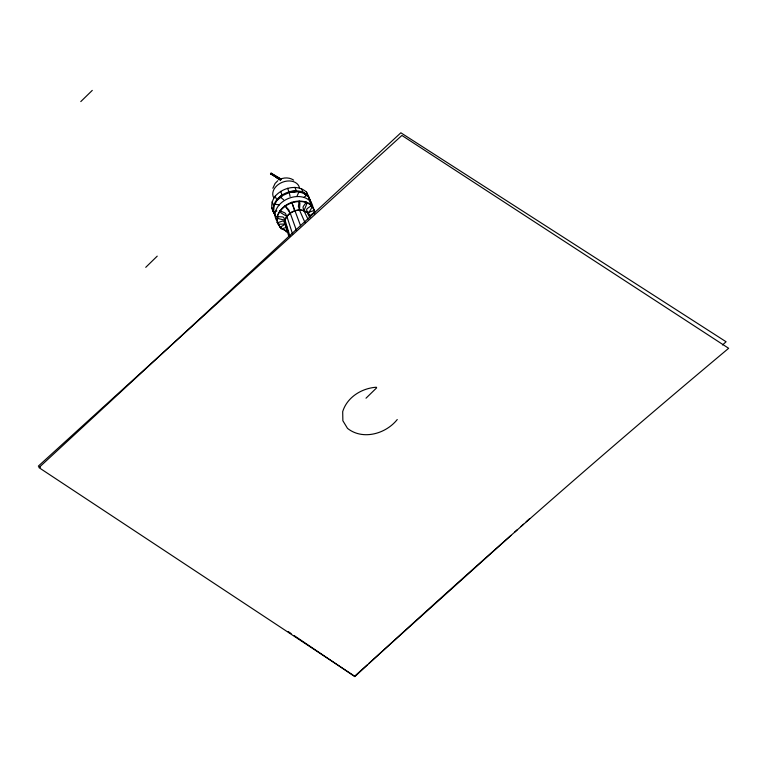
<?xml version="1.0" encoding="UTF-8"?>
<svg xmlns="http://www.w3.org/2000/svg" width="767" height="767" viewBox="0 0 767 767"><rect width="100%" height="100%" fill="white"/><g stroke="black" fill="none" stroke-linecap="round" stroke-linejoin="round"><path stroke-width="1.15" d="M305.065 222.737L299.485 210.072L299.897 203.245L299.283 201.673M272.084 201.865C273.992 205.01 273.915 208.471 273.435 211.999C270.377 206.898 271.767 200.657 275.228 196.141C282.745 187.57 297.481 183.783 306.503 192.124L310.673 201.472L310.558 203.418M308.842 199.468L308.976 197.148M310.28 202.709L310.395 200.753L307.922 195.738L302.975 192.306M275.631 216.457C264.778 198.864 295.439 182.373 307.95 195.738M310.223 203.849L310.414 200.753M310.568 203.533L310.702 201.472L306.503 192.124M272.86 188.231L275.094 183.447L277.846 180.667M307.989 219.209L303.972 210.724L306.647 204.214L306.033 202.651M287.059 228.825L285.64 230.781L280.319 227.617L277.213 222.344L277.098 216.562C281.23 203.111 300.06 196.17 311.383 205.096L314.489 210.369L314.556 213.84M286.407 226.495L284.95 224.089L284.873 220.244C287.615 211.309 300.118 206.707 307.634 212.632L309.58 215.853L314.738 212.056L314.125 210.494M297.088 195.94L298.881 192.095M273.781 206.189L273.407 212.008L276.877 210.983M273.963 205.844L276.954 200.417M288.795 236.322L285.18 224.012L285.103 220.244C286.983 214.06 293.301 210.455 299.485 210.072C306.762 209.851 307.279 217.243 311.853 207.311L311.239 205.748M303.262 193.025L308.229 196.457L303.262 193.025L301.556 188.692M80.784 101.589L92.27 90.391M145.74 267.338L157.225 256.14M280.597 180.034L270.511 173.716L271.115 173.121L281.048 179.018M270.674 174.138L271.259 173.994L271.115 173.121M366.003 398.207L376.674 387.814M397.248 419.53C385.878 433.892 362.733 440.517 347.509 428.379L342.868 420.747L342.696 411.63C347.125 397.162 361.727 388.227 376.329 387.22M367.096 664.989L354.651 676.197L38.935 467.602L400.863 132.796L726.09 341.756L722.533 344.949M368.869 663.388L511.043 535.376M514.599 532.173L517.265 529.776M520.822 526.574L523.487 524.177M526.152 521.771L529.709 518.578M276.647 199.746L282.074 194.971M280.655 191.357L282.352 195.69L276.906 200.455L282.4 195.643L289.322 192.565L296.656 191.635L303.301 192.996M304.039 197.292L306.551 195.317M288.44 230.733L286.455 232.065L285.842 230.503M273.992 197.886L273.848 197.953A13.883 10.22 -21.4 0 1 282.515 182.191A13.883 10.22 -21.4 0 1 299.504 187.982M279.984 179.315C284.26 177.302 289.725 177.388 293.656 180.14M277.75 222.66L278.363 224.223L285.18 224.012L286.618 226.37M286.896 227.3L281.24 228.969L280.626 227.406M288.996 191.884L296.33 190.935M287.577 188.27L289.274 192.603L296.618 191.654L294.921 187.321M277.635 216.984L278.248 218.557L285.103 220.244L289.916 236.217M274.864 204.223L279.389 204.875M280.31 211.251L280.923 212.823L286.887 216.428L292.62 234.175M271.278 173.543L281.211 179.44M271.135 173.687L281.067 179.583M271.259 173.994L280.549 179.775M270.511 173.716L280.76 179.881M277.213 222.344L280.147 227.185L285.64 230.781M276.082 177.34L280.243 180.063M40.325 467.4L38.35 466.106L401.898 135.443L728.65 348.295C601.453 454.726 476.604 564.023 354.814 676.609L294.039 635.498M288.171 631.538L291.144 633.552M280.578 197.253L283.598 199.736M285.362 206.333L290.242 213.159L296.426 230.464M309.973 217.924L307.433 212.775L309.58 215.853L308.641 213.447A1.563 1.055 -16 0 1 309.734 211.96L314.489 210.369L311.383 205.096M271.739 207.675L275.621 216.304M273.157 211.241L275.631 216.256M300.606 225.805L292.026 202.967M306.062 201.942L311.546 205.527L307.548 208.356A1.563 1.007 -45.9 0 0 306.685 210.235L307.634 212.632M304.096 210.541L303.157 208.135A1.563 0.796 -71.2 0 1 303.598 206.007L306.234 202.373C294.777 199.171 280.914 205.316 277.27 216.994L277.386 222.785L282.131 221.193A1.563 1.055 -16 0 1 284.001 221.682L284.95 224.089M299.178 200.944L298.392 206.419L299.533 209.88M291.776 202.258L294.614 210.752M290.099 213.025L288.632 209.679L284.979 205.69M286.676 216.361L285.736 213.955A1.563 0.7 35.9 0 0 284.078 212.536L279.821 210.714M284.873 220.244L283.924 217.838A1.563 0.949 12.7 0 0 282.045 216.888L277.098 216.562M275.228 196.141L276.925 200.465M285.957 224.894L286.58 226.495M280.147 227.185L284.317 224.789A1.563 1.007 -45.9 0 1 285.813 224.673M289.274 192.584L290.079 196.457M314.317 209.937L314.384 213.408M276.331 220.033A19.587 14.42 -21.4 0 1 290.051 197.857A19.587 14.42 -21.4 0 1 312.984 207.771M309.446 216.304A1.563 0.949 12.7 0 1 309.82 216.265"/></g></svg>
